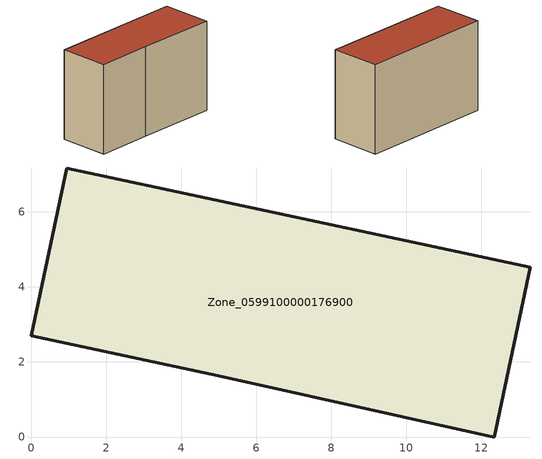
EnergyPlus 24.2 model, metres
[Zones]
Zone_0599100000176900
 floor ground (C_G): 0.95,7.17 13.31,4.52 12.34,0 4.99,1.63 0,2.69 z0
 wall outside (C_F): 13.31,4.52 0.95,7.17 0,2.69 4.99,1.63 12.34,0 13.31,4.52 z0:8.24
 roof outside (C_R): 12.34,0 13.31,4.52 0.95,7.17 0,2.69 4.99,1.63 z8.24
[BUILDING]
Pand.0599100000176900: North Axis=0; Terrain=City; Loads Convergence Tolerance Value=0.04; Temperature Convergence Tolerance Value=0.4; Solar Distribution=FullExterior; Maximum Number of Warmup Days=25; Minimum Number of Warmup Days=1
[Site:Location]
Rotterdam.The.Hague.AP_ZH_NLD Design_Conditions: Latitude=51.96; Longitude=4.45; Time Zone=1; Elevation=-4.5
[SITE:GROUNDTEMPERATURE:BUILDINGSURFACE]
18, 18, 18, 18, 18, 18, 18, 18, 18, 18, 18, 18
[MATERIAL] Thermal Absorptance=0.9; Solar Absorptance=0.7; Visible Absorptance=0.7
Name | Roughness | Thickness | Conductivity | Density | Specific Heat
G.TI.1975-1991 | MediumSmooth | 0.15 | 0.288461 | 540 | 1210
F.TI.1975-1991 | Rough | 0.3 | 0.230769 | 1920 | 840
R.TI.1975-1991 | MediumRough | 0.2 | 0.153846 | 1500 | 1000
[CONSTRUCTION]
C_G: G.TI.1975-1991
C_F: F.TI.1975-1991
C_R: R.TI.1975-1991
[ZONE]
Zone_0599100000176900: Type=1; Multiplier=1; Ceiling Height=Autocalculate; Volume=Autocalculate; Floor Area=autocalculate; Part of Total Floor Area=Yes
[ZONEINFILTRATION:DESIGNFLOWRATE]
Infil_Zone_0599100000176900: Zone or ZoneList or Space or SpaceList=Zone_0599100000176900; Schedule=AlwaysOn; Design Flow Rate Calculation Method=Flow/Area; Flow Rate per Floor Area=0.003; Constant Term Coefficient=1; Temperature Term Coefficient=0; Velocity Term Coefficient=0; Velocity Squared Term Coefficient=0
[HVACTEMPLATE:ZONE:IDEALLOADSAIRSYSTEM]
Zone_0599100000176900: Maximum Heating Supply Air Temperature=50; Minimum Cooling Supply Air Temperature=13; Maximum Heating Supply Air Humidity Ratio=0.0156; Minimum Cooling Supply Air Humidity Ratio=0.0077; Heating Limit=NoLimit; Cooling Limit=NoLimit; Dehumidification Control Type=ConstantSensibleHeatRatio; Cooling Sensible Heat Ratio=0.7; Dehumidification Setpoint=60; Humidification Control Type=None; Humidification Setpoint=30; Outdoor Air Method=None; Outdoor Air Flow Rate per Person=0.00944; Outdoor Air Flow Rate per Zone Floor Area=0; Outdoor Air Flow Rate per Zone=0; Demand Controlled Ventilation Type=None; Outdoor Air Economizer Type=NoEconomizer; Heat Recovery Type=None; Sensible Heat Recovery Effectiveness=0.7; Latent Heat Recovery Effectiveness=0.65
[ZONECONTROL:THERMOSTAT]
ThermostatControl_Zone_0599100000176900: Zone or ZoneList=Zone_0599100000176900; Control Type Schedule=DualSetpointControlType; Control 1=Thermostat_Zone_0599100000176900; Temperature Difference Between Cutout And Setpoint=0
[THERMOSTATSETPOINT:DUALSETPOINT]
Thermostat_Zone_0599100000176900: Heating Setpoint Temperature Schedule=HeatingSetpoint_Zone_0599100000176900; Cooling Setpoint Temperature Schedule=CoolingSetpoint_Zone_0599100000176900
[SCHEDULE:COMPACT]
HeatingSetpoint_Zone_0599100000176900: Through: 12/31, For: AllDays, Until: 24:00, 21
CoolingSetpoint_Zone_0599100000176900: Through: 12/31, For: AllDays, Until: 24:00, 24
DualSetpointControlType: Through: 12/31, For: AllDays, Until: 24:00, 4
AlwaysOn: Through: 12/31, For: AllDays, Until: 24:00, 1
